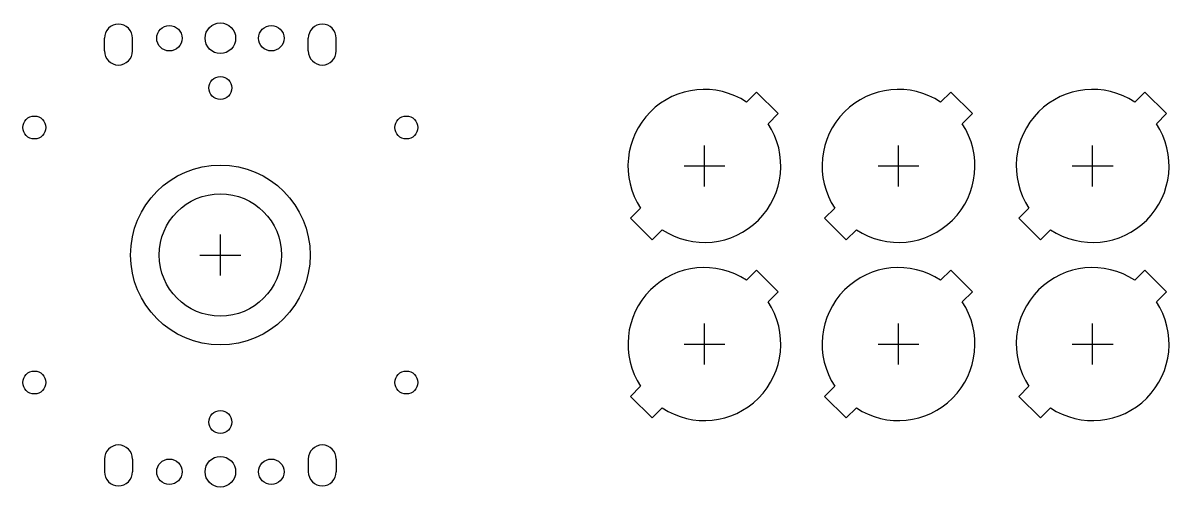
# Model space of a CAD drawing. Header units: millimetres. Extents: x -39 to 186, y -46 to 46.
import ezdxf

# ---------------------------------------------------------------- set-up
doc = ezdxf.new("R2010")
doc.units = ezdxf.units.MM
for name, color, linetype in [('BUTTONS', 1, 'Continuous'), ('GL_PLATE_HOLES', 2, 'Continuous'), ('JOYSTICK_BORE_24', 5, 'Continuous'), ('JOYSTICK_BORE_35.25', 3, 'Continuous'), ('REFERENCE', 8, 'Continuous')]:
    doc.layers.add(name, color=color, linetype=linetype)

msp = doc.modelspace()

# ---------------------------------------------------------------- linework, layer by layer
at = {"layer": 'BUTTONS'}
for points in [[(103.27, 29.98, 0.816497), (82.49, 9.19), (80.5, 7.21), (84.75, 2.97), (86.73, 4.95, 0.816497), (107.51, 25.73), (109.5, 27.72), (105.25, 31.96)], [(141.37, 29.98, 0.816497), (120.59, 9.19), (118.6, 7.21), (122.85, 2.97), (124.83, 4.95, 0.816497), (145.61, 25.73), (147.6, 27.72), (143.35, 31.96)], [(179.47, 29.98, 0.816497), (158.69, 9.19), (156.7, 7.21), (160.95, 2.97), (162.93, 4.95, 0.816497), (183.71, 25.73), (185.7, 27.72), (181.45, 31.96)], [(103.27, -4.95, 0.816497), (82.49, -25.73), (80.5, -27.72), (84.75, -31.96), (86.73, -29.98, 0.816497), (107.51, -9.19), (109.5, -7.21), (105.25, -2.97)], [(141.37, -4.95, 0.816497), (120.59, -25.73), (118.6, -27.72), (122.85, -31.96), (124.83, -29.98, 0.816497), (145.61, -9.19), (147.6, -7.21), (143.35, -2.97)], [(179.47, -4.95, 0.816497), (158.69, -25.73), (156.7, -27.72), (160.95, -31.96), (162.93, -29.98, 0.816497), (183.71, -9.19), (185.7, -7.21), (181.45, -2.97)]]:
    msp.add_lwpolyline(points, format="xyb", close=True, dxfattribs=at)
at = {"layer": 'GL_PLATE_HOLES'}
for p, q in [((-22.75, 40), (-22.75, 42.5)), ((-17.25, 40), (-17.25, 42.5)), ((17.25, 40), (17.25, 42.5)), ((22.75, 40), (22.75, 42.5)), ((-22.75, -40), (-22.75, -42.5)), ((-17.25, -40), (-17.25, -42.5)), ((17.25, -40), (17.25, -42.5)), ((22.75, -40), (22.75, -42.5))]:
    msp.add_line(p, q, dxfattribs=at)
for centre, radius in [((-10, 42.5), 2.5), ((0, 42.5), 3), ((10, 42.5), 2.5), ((0, 32.75), 2.25), ((-36.5, 25), 2.25), ((36.5, 25), 2.25), ((-36.5, -25), 2.25), ((36.5, -25), 2.25), ((0, -32.75), 2.25), ((-10, -42.5), 2.5), ((0, -42.5), 3), ((10, -42.5), 2.5)]:
    msp.add_circle(centre, radius, dxfattribs=at)
for centre, start, end in [((-20, 42.5), 0, 180), ((20, 42.5), 0, 180), ((-20, 40), 180, 360), ((20, 40), 180, 360), ((-20, -40), 0, 180), ((20, -40), 0, 180), ((-20, -42.5), -180, 0), ((20, -42.5), -180, 0)]:
    msp.add_arc(centre, 2.75, start, end, dxfattribs=at)
at = {"layer": 'JOYSTICK_BORE_24'}
msp.add_circle((0, 0), 12, dxfattribs=at)
at = {"layer": 'JOYSTICK_BORE_35.25'}
msp.add_circle((0, 0), 17.62, dxfattribs=at)
at = {"layer": 'REFERENCE'}
for p, q in [((95, 13.46), (95, 21.46)), ((133.1, 13.46), (133.1, 21.46)), ((171.2, 13.46), (171.2, 21.46)), ((91, 17.46), (99, 17.46)), ((129.1, 17.46), (137.1, 17.46)), ((167.2, 17.46), (175.2, 17.46)), ((0, -4), (0, 4)), ((-4, 0), (4, 0)), ((95, -21.46), (95, -13.46)), ((133.1, -21.46), (133.1, -13.46)), ((171.2, -21.46), (171.2, -13.46)), ((91, -17.46), (99, -17.46)), ((129.1, -17.46), (137.1, -17.46)), ((167.2, -17.46), (175.2, -17.46))]:
    msp.add_line(p, q, dxfattribs=at)

doc.saveas('drawing.dxf')
